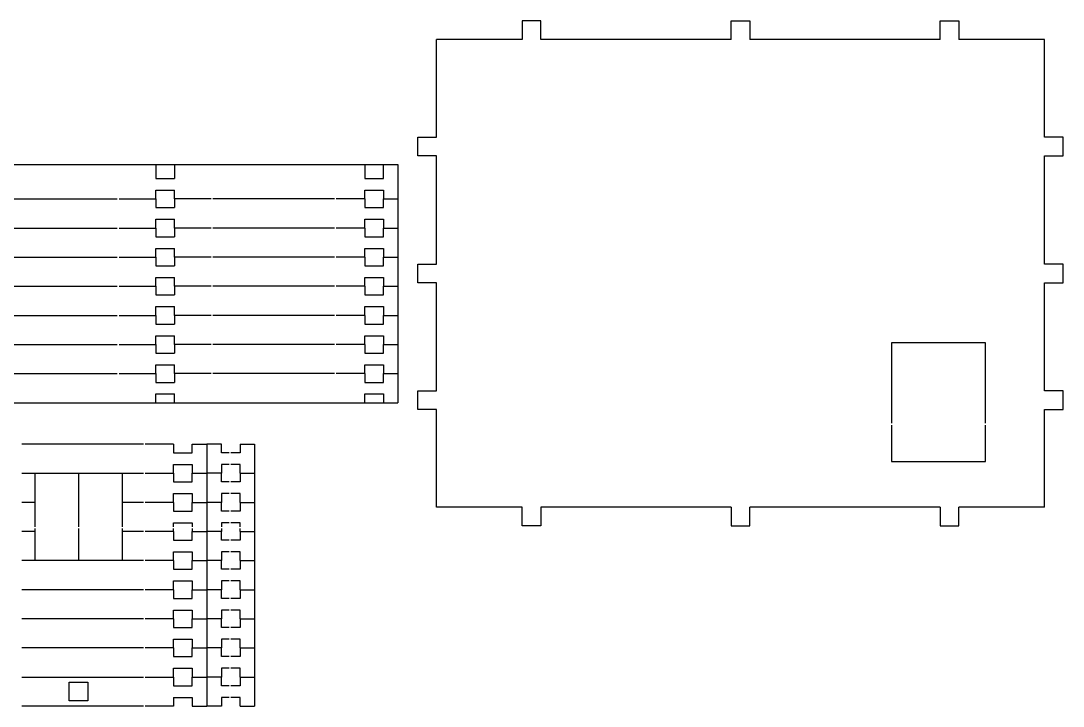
# Model space of a CAD drawing. Extents: x 65 to 444, y -9 to 186.
# Drawn here: x 265.2 to 444.3, y 46.1 to 163.8 of the extents above; entities that cross this region are included whole.
import ezdxf

# ---------------------------------------------------------------- set-up
doc = ezdxf.new("R2010")
doc.units = 0
doc.layers.get('0').update_dxf_attribs({"linetype": 'CONTINUOUS'})

msp = doc.modelspace()

# ---------------------------------------------------------------- linework, layer by layer
for p, q in [((351.37, 163.81), (351.37, 160.61)), ((354.57, 163.81), (351.37, 163.81)), ((354.57, 160.61), (354.57, 163.81)), ((387.26, 160.61), (387.26, 163.81)), ((387.26, 163.81), (390.46, 163.81)), ((390.46, 163.81), (390.46, 160.61)), ((423.15, 160.61), (423.15, 163.81)), ((423.15, 163.81), (426.35, 163.81)), ((426.35, 163.81), (426.35, 160.61)), ((336.63, 143.83), (336.63, 160.61)), ((351.37, 160.61), (336.63, 160.61)), ((387.26, 160.61), (354.57, 160.61)), ((423.15, 160.61), (390.46, 160.61)), ((441.08, 160.61), (426.35, 160.61)), ((441.08, 143.83), (441.08, 160.61)), ((333.43, 140.63), (333.43, 143.83)), ((333.43, 143.83), (336.63, 143.83)), ((444.28, 143.83), (441.08, 143.83)), ((444.28, 140.63), (444.28, 143.83)), ((336.63, 140.63), (333.43, 140.63)), ((336.63, 122.04), (336.63, 140.63)), ((441.08, 122.04), (441.08, 140.63)), ((441.08, 140.63), (444.28, 140.63)), ((250.02, 139.13), (330.02, 139.13)), ((288.41, 139.13), (288.41, 136.73)), ((291.63, 139.13), (291.63, 136.73)), ((324.3, 139.13), (324.3, 136.73)), ((327.52, 136.73), (327.52, 139.13)), ((330.02, 139.13), (330.02, 98.23)), ((288.41, 136.73), (291.63, 136.73)), ((324.3, 136.73), (327.52, 136.73)), ((288.41, 133.23), (288.41, 134.73)), ((288.41, 134.73), (291.63, 134.73)), ((291.63, 133.23), (291.63, 134.73)), ((324.3, 133.23), (324.3, 134.73)), ((324.3, 134.73), (327.52, 134.73)), ((327.52, 134.73), (327.52, 133.23)), ((260.91, 133.23), (281.81, 133.23)), ((282.11, 133.23), (288.41, 133.23)), ((288.41, 133.23), (288.41, 131.73)), ((291.63, 133.23), (291.63, 131.73)), ((297.93, 133.23), (291.63, 133.23)), ((319.13, 133.23), (298.23, 133.23)), ((324.3, 133.23), (319.43, 133.23)), ((324.3, 133.23), (324.3, 131.73)), ((327.52, 131.73), (327.52, 133.23)), ((327.52, 133.23), (330.02, 133.23)), ((288.41, 131.73), (291.63, 131.73)), ((324.3, 131.73), (327.52, 131.73)), ((288.41, 128.23), (288.41, 129.73)), ((288.41, 129.73), (291.63, 129.73)), ((291.63, 128.23), (291.63, 129.73)), ((324.3, 128.23), (324.3, 129.73)), ((324.3, 129.73), (327.52, 129.73)), ((327.52, 129.73), (327.52, 128.23)), ((260.91, 128.23), (281.81, 128.23)), ((282.11, 128.23), (288.41, 128.23)), ((288.41, 128.23), (288.41, 126.73)), ((291.63, 128.23), (291.63, 126.73)), ((297.93, 128.23), (291.63, 128.23)), ((319.13, 128.23), (298.23, 128.23)), ((324.3, 128.23), (319.43, 128.23)), ((324.3, 128.23), (324.3, 126.73)), ((327.52, 126.73), (327.52, 128.23)), ((327.52, 128.23), (330.02, 128.23)), ((288.41, 126.73), (291.63, 126.73)), ((324.3, 126.73), (327.52, 126.73)), ((288.41, 123.23), (288.41, 124.73)), ((288.41, 124.73), (291.63, 124.73)), ((291.63, 123.23), (291.63, 124.73)), ((324.3, 123.23), (324.3, 124.73)), ((324.3, 124.73), (327.52, 124.73)), ((327.52, 124.73), (327.52, 123.23)), ((260.91, 123.23), (281.81, 123.23)), ((282.11, 123.23), (288.41, 123.23)), ((288.41, 123.23), (288.41, 121.73)), ((291.63, 123.23), (291.63, 121.73)), ((297.93, 123.23), (291.63, 123.23)), ((319.13, 123.23), (298.23, 123.23)), ((324.3, 123.23), (319.43, 123.23)), ((324.3, 123.23), (324.3, 121.73)), ((327.52, 121.73), (327.52, 123.23)), ((327.52, 123.23), (330.02, 123.23)), ((333.43, 118.84), (333.43, 122.04)), ((333.43, 122.04), (336.63, 122.04)), ((444.28, 122.04), (441.08, 122.04)), ((444.28, 118.84), (444.28, 122.04)), ((288.41, 121.73), (291.63, 121.73)), ((324.3, 121.73), (327.52, 121.73)), ((260.91, 118.23), (281.81, 118.23)), ((282.11, 118.23), (288.41, 118.23)), ((288.41, 118.23), (288.41, 119.73)), ((288.41, 119.73), (291.63, 119.73)), ((288.41, 118.23), (288.41, 116.73)), ((291.63, 118.23), (291.63, 119.73)), ((291.63, 118.23), (291.63, 116.73)), ((297.93, 118.23), (291.63, 118.23)), ((319.13, 118.23), (298.23, 118.23)), ((324.3, 118.23), (319.43, 118.23)), ((324.3, 118.23), (324.3, 119.73)), ((324.3, 119.73), (327.52, 119.73)), ((324.3, 118.23), (324.3, 116.73)), ((327.52, 119.73), (327.52, 118.23)), ((327.52, 116.73), (327.52, 118.23)), ((327.52, 118.23), (330.02, 118.23)), ((336.63, 118.84), (333.43, 118.84)), ((336.63, 100.25), (336.63, 118.84)), ((441.08, 100.25), (441.08, 118.84)), ((441.08, 118.84), (444.28, 118.84)), ((288.41, 116.73), (291.63, 116.73)), ((324.3, 116.73), (327.52, 116.73)), ((288.41, 113.23), (288.41, 114.73)), ((288.41, 114.73), (291.63, 114.73)), ((291.63, 113.23), (291.63, 114.73)), ((324.3, 113.23), (324.3, 114.73)), ((324.3, 114.73), (327.52, 114.73)), ((327.52, 114.73), (327.52, 113.23)), ((260.91, 113.23), (281.81, 113.23)), ((282.11, 113.23), (288.41, 113.23)), ((288.41, 113.23), (288.41, 111.73)), ((291.63, 113.23), (291.63, 111.73)), ((297.93, 113.23), (291.63, 113.23)), ((319.13, 113.23), (298.23, 113.23)), ((324.3, 113.23), (319.43, 113.23)), ((324.3, 113.23), (324.3, 111.73)), ((327.52, 111.73), (327.52, 113.23)), ((327.52, 113.23), (330.02, 113.23)), ((288.41, 111.73), (291.63, 111.73)), ((324.3, 111.73), (327.52, 111.73)), ((288.41, 108.23), (288.41, 109.73)), ((288.41, 109.73), (291.63, 109.73)), ((291.63, 108.23), (291.63, 109.73)), ((324.3, 108.23), (324.3, 109.73)), ((324.3, 109.73), (327.52, 109.73)), ((327.52, 109.73), (327.52, 108.23)), ((260.91, 108.23), (281.81, 108.23)), ((282.11, 108.23), (288.41, 108.23)), ((288.41, 108.23), (288.41, 106.73)), ((291.63, 108.23), (291.63, 106.73)), ((297.93, 108.23), (291.63, 108.23)), ((319.13, 108.23), (298.23, 108.23)), ((324.3, 108.23), (319.43, 108.23)), ((324.3, 108.23), (324.3, 106.73)), ((327.52, 106.73), (327.52, 108.23)), ((327.52, 108.23), (330.02, 108.23)), ((288.41, 106.73), (291.63, 106.73)), ((324.3, 106.73), (327.52, 106.73)), ((288.41, 103.23), (288.41, 104.73)), ((288.41, 104.73), (291.63, 104.73)), ((291.63, 103.23), (291.63, 104.73)), ((324.3, 103.23), (324.3, 104.73)), ((324.3, 104.73), (327.52, 104.73)), ((327.52, 104.73), (327.52, 103.23)), ((260.91, 103.23), (281.81, 103.23)), ((282.11, 103.23), (288.41, 103.23)), ((288.41, 103.23), (288.41, 101.73)), ((291.63, 103.23), (291.63, 101.73)), ((297.93, 103.23), (291.63, 103.23)), ((319.13, 103.23), (298.23, 103.23)), ((324.3, 103.23), (319.43, 103.23)), ((324.3, 103.23), (324.3, 101.73)), ((327.52, 101.73), (327.52, 103.23)), ((327.52, 103.23), (330.02, 103.23)), ((288.41, 101.73), (291.63, 101.73)), ((324.3, 101.73), (327.52, 101.73)), ((288.41, 98.23), (288.41, 99.73)), ((288.41, 99.73), (291.63, 99.73)), ((291.63, 98.23), (291.63, 99.73)), ((324.3, 98.23), (324.3, 99.73)), ((324.3, 99.73), (327.52, 99.73)), ((327.52, 99.73), (327.52, 98.23)), ((333.43, 97.05), (333.43, 100.25)), ((333.43, 100.25), (336.63, 100.25)), ((444.28, 100.25), (441.08, 100.25)), ((444.28, 97.05), (444.28, 100.25)), ((250.02, 98.23), (330.02, 98.23)), ((336.63, 97.05), (333.43, 97.05)), ((336.63, 80.27), (336.63, 97.05)), ((441.08, 80.27), (441.08, 97.05)), ((441.08, 97.05), (444.28, 97.05)), ((286.29, 91.12), (265.39, 91.12)), ((291.46, 91.12), (286.59, 91.12)), ((291.46, 91.12), (291.46, 89.62)), ((291.46, 89.62), (294.68, 89.62)), ((294.68, 89.62), (294.68, 91.12)), ((294.68, 91.12), (297.18, 91.12)), ((299.68, 91.12), (297.18, 91.12)), ((297.18, 91.12), (297.18, 46.12)), ((299.68, 89.62), (299.68, 91.12)), ((301, 89.62), (299.68, 89.62)), ((302.9, 89.62), (301.3, 89.62)), ((302.9, 91.12), (302.9, 89.62)), ((302.9, 91.12), (305.4, 91.12)), ((305.4, 91.12), (305.4, 46.12)), ((265.39, 86.12), (286.29, 86.12)), ((267.62, 86.12), (267.62, 76.94)), ((275.12, 86.12), (275.12, 76.94)), ((282.62, 86.12), (282.62, 76.94)), ((286.59, 86.12), (291.46, 86.12)), ((291.46, 86.12), (291.46, 87.62)), ((291.46, 87.62), (294.68, 87.62)), ((291.46, 86.12), (291.46, 84.62)), ((294.68, 87.62), (294.68, 86.12)), ((294.68, 84.62), (294.68, 86.12)), ((294.68, 86.12), (297.18, 86.12)), ((299.68, 86.12), (297.18, 86.12)), ((299.68, 87.62), (299.68, 86.12)), ((301, 87.62), (299.68, 87.62)), ((299.68, 84.62), (299.68, 86.12)), ((302.9, 87.62), (301.3, 87.62)), ((302.9, 86.12), (302.9, 87.62)), ((302.9, 86.12), (302.9, 84.62)), ((302.9, 86.12), (305.4, 86.12)), ((291.46, 84.62), (294.68, 84.62)), ((301, 84.62), (299.68, 84.62)), ((302.9, 84.62), (301.3, 84.62)), ((291.46, 81.12), (291.46, 82.62)), ((291.46, 82.62), (294.68, 82.62)), ((294.68, 82.62), (294.68, 81.12)), ((299.68, 82.62), (299.68, 81.12)), ((301, 82.62), (299.68, 82.62)), ((302.9, 82.62), (301.3, 82.62)), ((302.9, 81.12), (302.9, 82.62)), ((267.62, 81.12), (265.39, 81.12)), ((286.29, 81.12), (282.62, 81.12)), ((291.46, 81.12), (286.59, 81.12)), ((291.46, 81.12), (291.46, 79.62)), ((294.68, 79.62), (294.68, 81.12)), ((294.68, 81.12), (297.18, 81.12)), ((299.68, 81.12), (297.18, 81.12)), ((299.68, 79.62), (299.68, 81.12)), ((302.9, 81.12), (302.9, 79.62)), ((302.9, 81.12), (305.4, 81.12)), ((291.46, 79.62), (294.68, 79.62)), ((301, 79.62), (299.68, 79.62)), ((302.9, 79.62), (301.3, 79.62)), ((351.37, 80.27), (336.63, 80.27)), ((351.37, 77.07), (351.37, 80.27)), ((354.57, 80.27), (354.57, 77.07)), ((387.26, 80.27), (354.57, 80.27)), ((387.26, 80.27), (387.26, 77.07)), ((390.46, 77.07), (390.46, 80.27)), ((423.15, 80.27), (390.46, 80.27)), ((423.15, 80.27), (423.15, 77.07)), ((426.35, 77.07), (426.35, 80.27)), ((441.08, 80.27), (426.35, 80.27)), ((291.46, 76.94), (291.46, 77.62)), ((291.46, 77.62), (294.68, 77.62)), ((294.68, 77.62), (294.68, 76.94)), ((299.68, 77.62), (299.68, 76.94)), ((301, 77.62), (299.68, 77.62)), ((302.9, 77.62), (301.3, 77.62)), ((302.9, 76.94), (302.9, 77.62)), ((354.57, 77.07), (351.37, 77.07)), ((387.26, 77.07), (390.46, 77.07)), ((423.15, 77.07), (426.35, 77.07)), ((267.62, 76.12), (265.39, 76.12)), ((267.62, 76.64), (267.62, 71.12)), ((275.12, 76.64), (275.12, 71.12)), ((282.62, 76.64), (282.62, 71.12)), ((286.29, 76.12), (282.62, 76.12)), ((291.46, 76.12), (286.59, 76.12)), ((291.46, 76.12), (291.46, 76.64)), ((291.46, 76.12), (291.46, 74.62)), ((294.68, 76.64), (294.68, 76.12)), ((294.68, 74.62), (294.68, 76.12)), ((294.68, 76.12), (297.18, 76.12)), ((299.68, 76.12), (297.18, 76.12)), ((299.68, 76.64), (299.68, 76.12)), ((299.68, 74.62), (299.68, 76.12)), ((302.9, 76.12), (302.9, 76.64)), ((302.9, 76.12), (302.9, 74.62)), ((302.9, 76.12), (305.4, 76.12)), ((291.46, 74.62), (294.68, 74.62)), ((301, 74.62), (299.68, 74.62)), ((302.9, 74.62), (301.3, 74.62)), ((291.46, 71.12), (291.46, 72.62)), ((291.46, 72.62), (294.68, 72.62)), ((294.68, 72.62), (294.68, 71.12)), ((299.68, 72.62), (299.68, 71.12)), ((301, 72.62), (299.68, 72.62)), ((302.9, 72.62), (301.3, 72.62)), ((302.9, 71.12), (302.9, 72.62)), ((286.29, 71.12), (265.39, 71.12)), ((291.46, 71.12), (286.59, 71.12)), ((291.46, 71.12), (291.46, 69.62)), ((294.68, 69.62), (294.68, 71.12)), ((294.68, 71.12), (297.18, 71.12)), ((299.68, 71.12), (297.18, 71.12)), ((299.68, 69.62), (299.68, 71.12)), ((302.9, 71.12), (302.9, 69.62)), ((302.9, 71.12), (305.4, 71.12)), ((291.46, 69.62), (294.68, 69.62)), ((301, 69.62), (299.68, 69.62)), ((302.9, 69.62), (301.3, 69.62)), ((291.46, 66.12), (291.46, 67.62)), ((291.46, 67.62), (294.68, 67.62)), ((294.68, 67.62), (294.68, 66.12)), ((299.68, 67.62), (299.68, 66.12)), ((301, 67.62), (299.68, 67.62)), ((302.9, 67.62), (301.3, 67.62)), ((302.9, 66.12), (302.9, 67.62)), ((286.29, 66.12), (265.39, 66.12)), ((291.46, 66.12), (286.59, 66.12)), ((291.46, 66.12), (291.46, 64.62)), ((291.46, 64.62), (294.68, 64.62)), ((294.68, 64.62), (294.68, 66.12)), ((294.68, 66.12), (297.18, 66.12)), ((299.68, 66.12), (297.18, 66.12)), ((299.68, 64.62), (299.68, 66.12)), ((301, 64.62), (299.68, 64.62)), ((302.9, 64.62), (301.3, 64.62)), ((302.9, 66.12), (302.9, 64.62)), ((302.9, 66.12), (305.4, 66.12)), ((286.29, 61.12), (265.39, 61.12)), ((291.46, 61.12), (286.59, 61.12)), ((291.46, 61.12), (291.46, 62.62)), ((291.46, 62.62), (294.68, 62.62)), ((291.46, 61.12), (291.46, 59.62)), ((294.68, 62.62), (294.68, 61.12)), ((294.68, 59.62), (294.68, 61.12)), ((294.68, 61.12), (297.18, 61.12)), ((299.68, 61.12), (297.18, 61.12)), ((299.68, 62.62), (299.68, 61.12)), ((301, 62.62), (299.68, 62.62)), ((299.68, 59.62), (299.68, 61.12)), ((302.9, 62.62), (301.3, 62.62)), ((302.9, 61.12), (302.9, 62.62)), ((302.9, 61.12), (302.9, 59.62)), ((302.9, 61.12), (305.4, 61.12)), ((291.46, 59.62), (294.68, 59.62)), ((301, 59.62), (299.68, 59.62)), ((302.9, 59.62), (301.3, 59.62)), ((291.46, 56.12), (291.46, 57.62)), ((291.46, 57.62), (294.68, 57.62)), ((294.68, 57.62), (294.68, 56.12)), ((299.68, 57.62), (299.68, 56.12)), ((301, 57.62), (299.68, 57.62)), ((302.9, 57.62), (301.3, 57.62)), ((302.9, 56.12), (302.9, 57.62)), ((286.29, 56.12), (265.39, 56.12)), ((291.46, 56.12), (286.59, 56.12)), ((291.46, 56.12), (291.46, 54.62)), ((294.68, 54.62), (294.68, 56.12)), ((294.68, 56.12), (297.18, 56.12)), ((299.68, 56.12), (297.18, 56.12)), ((299.68, 54.62), (299.68, 56.12)), ((302.9, 56.12), (302.9, 54.62)), ((302.9, 56.12), (305.4, 56.12)), ((291.46, 54.62), (294.68, 54.62)), ((301, 54.62), (299.68, 54.62)), ((302.9, 54.62), (301.3, 54.62)), ((291.46, 51.12), (291.46, 52.62)), ((291.46, 52.62), (294.68, 52.62)), ((294.68, 52.62), (294.68, 51.12)), ((299.68, 52.62), (299.68, 51.12)), ((301, 52.62), (299.68, 52.62)), ((302.9, 52.62), (301.3, 52.62)), ((302.9, 51.12), (302.9, 52.62)), ((265.39, 51.12), (286.29, 51.12)), ((273.52, 50.22), (276.72, 50.22)), ((273.52, 47.02), (273.52, 50.22)), ((276.72, 50.22), (276.72, 47.02)), ((286.59, 51.12), (291.46, 51.12)), ((291.46, 51.12), (291.46, 49.62)), ((294.68, 51.12), (297.18, 51.12)), ((294.68, 49.62), (294.68, 51.12)), ((299.68, 51.12), (297.18, 51.12)), ((299.68, 49.62), (299.68, 51.12)), ((302.9, 51.12), (302.9, 49.62)), ((302.9, 51.12), (305.4, 51.12)), ((291.46, 49.62), (294.68, 49.62)), ((301, 49.62), (299.68, 49.62)), ((302.9, 49.62), (301.3, 49.62)), ((276.72, 47.02), (273.52, 47.02)), ((291.46, 47.62), (294.68, 47.62)), ((291.46, 47.62), (291.46, 46.12)), ((294.68, 47.62), (294.68, 46.12)), ((299.68, 47.62), (299.68, 46.12)), ((301, 47.62), (299.68, 47.62)), ((302.9, 47.62), (301.3, 47.62)), ((302.9, 46.12), (302.9, 47.62)), ((286.29, 46.12), (265.39, 46.12)), ((291.46, 46.12), (286.59, 46.12)), ((294.68, 46.12), (297.18, 46.12)), ((299.68, 46.12), (297.18, 46.12)), ((302.9, 46.12), (305.4, 46.12))]:
    msp.add_line(p, q)
for points in [[(430.93, 94.7), (430.93, 108.49), (414.81, 108.49), (414.81, 94.7)], [(414.81, 94.4), (414.81, 88.15), (430.93, 88.15), (430.93, 94.4)]]:
    msp.add_lwpolyline(points)

doc.saveas('drawing.dxf')
